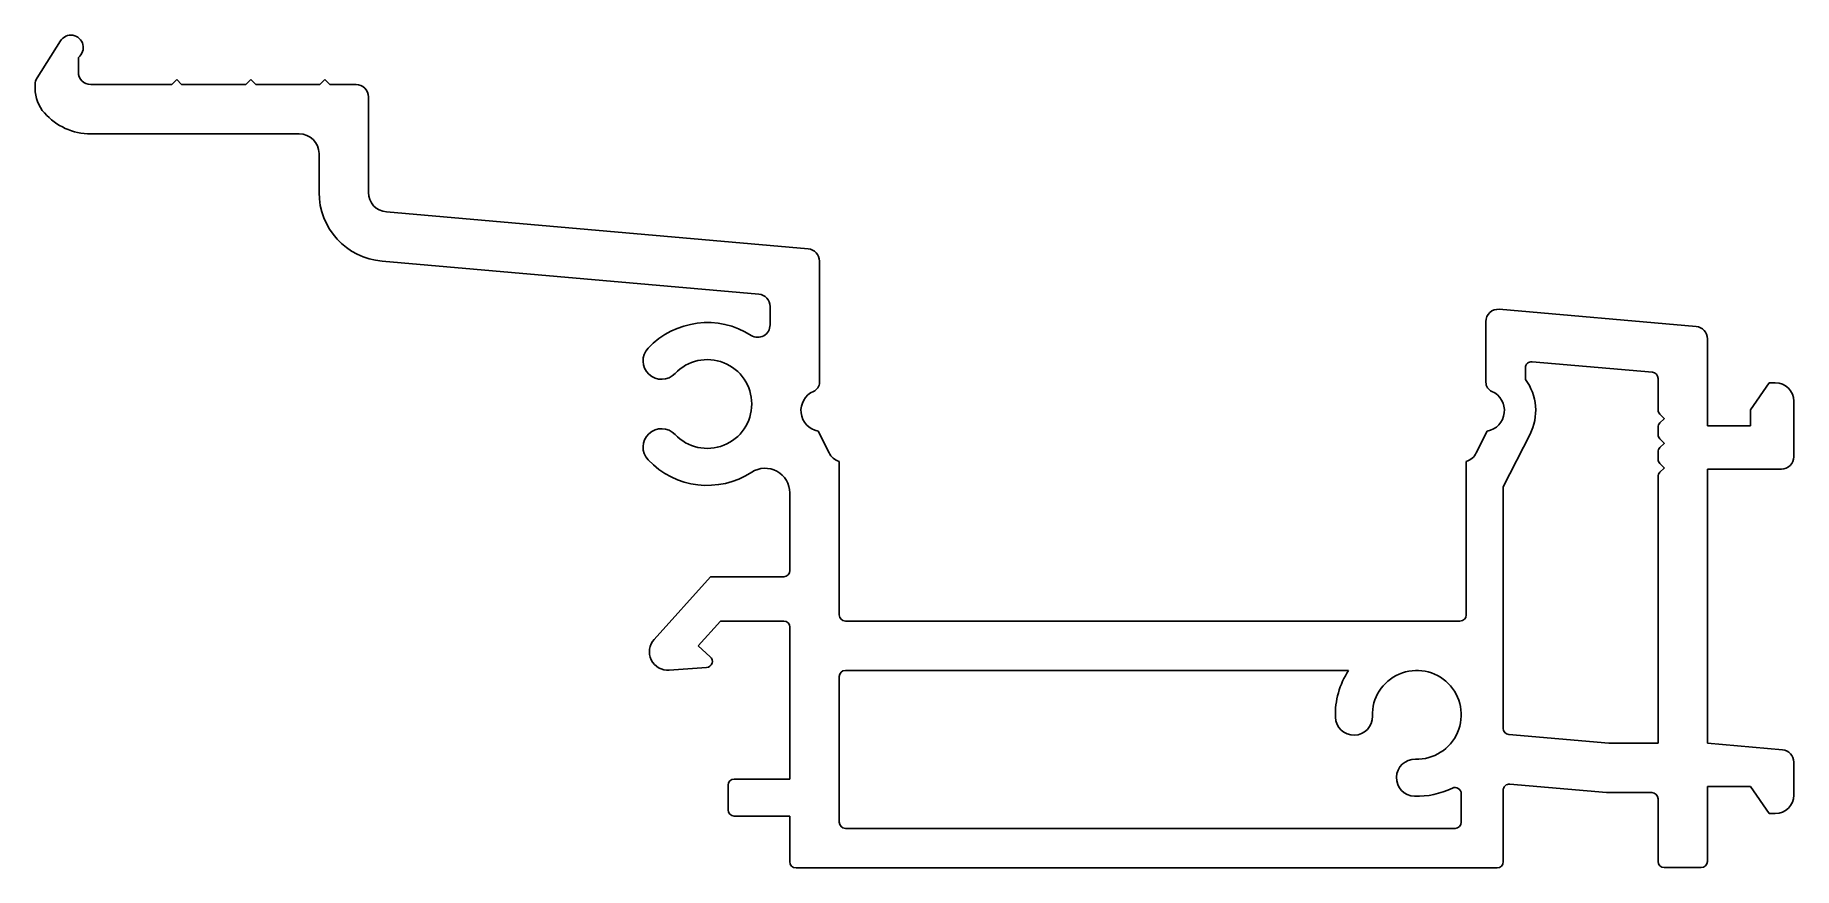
# Model space of a CAD drawing. Extents: x -31 to 40.2, y 0.3 to 34.
import ezdxf

# ---------------------------------------------------------------- set-up
doc = ezdxf.new("R2010")
doc.units = 0
doc.layers.get('0').update_dxf_attribs({"linetype": 'CONTINUOUS'})

msp = doc.modelspace()

# ---------------------------------------------------------------- linework, layer by layer
at = {"color": 7, "linetype": 'CONTINUOUS'}
for p, q in [((-29.988, 33.77), (-30.938, 32.27)), ((-29.266, 32.503), (-29.266, 33.103)), ((-25.281, 32.203), (-25.481, 32.003)), ((-25.081, 32.003), (-25.281, 32.203)), ((-22.281, 32.203), (-22.481, 32.003)), ((-22.081, 32.003), (-22.281, 32.203)), ((-19.281, 32.203), (-19.481, 32.003)), ((-19.081, 32.003), (-19.281, 32.203)), ((-31.016, 32.003), (-31.016, 31.841)), ((-25.481, 32.003), (-28.766, 32.003)), ((-22.481, 32.003), (-25.081, 32.003)), ((-19.481, 32.003), (-22.081, 32.003)), ((-18.016, 32.003), (-19.081, 32.003)), ((-17.516, 27.632), (-17.516, 31.503)), ((-28.766, 30.003), (-20.316, 30.003)), ((-19.516, 29.203), (-19.516, 27.632)), ((0.303, 25.34), (-16.785, 26.835)), ((-16.96, 24.843), (-1.697, 23.508)), ((0.759, 19.932), (0.759, 24.842)), ((-1.241, 23.01), (-1.241, 22.257)), ((36.278, 22.193), (28.303, 22.891)), ((27.759, 22.393), (27.759, 19.932)), ((36.734, 18.165), (36.734, 21.695)), ((29.631, 20.767), (34.506, 20.34)), ((29.359, 20.05), (29.359, 20.518)), ((34.734, 20.091), (34.734, 18.815)), ((39.234, 19.915), (38.484, 18.815)), ((39.484, 19.915), (39.234, 19.915)), ((34.808, 18.638), (34.979, 18.467)), ((38.484, 18.815), (38.484, 18.165)), ((40.234, 16.915), (40.234, 19.165)), ((1.149, 17.077), (0.703, 17.951)), ((27.815, 17.951), (27.37, 17.077)), ((28.459, 15.691), (29.547, 17.825)), ((34.734, 18.108), (34.734, 17.815)), ((34.979, 18.456), (34.808, 18.284)), ((38.484, 18.165), (36.734, 18.165)), ((34.734, 17.108), (34.734, 16.815)), ((34.808, 17.638), (34.979, 17.467)), ((34.979, 17.456), (34.808, 17.285)), ((1.559, 10.503), (1.559, 16.718)), ((26.959, 16.718), (26.959, 10.503)), ((34.808, 16.638), (34.979, 16.467)), ((34.979, 16.456), (34.808, 16.285)), ((36.734, 5.303), (36.734, 16.415)), ((36.734, 16.415), (39.734, 16.415)), ((28.459, 5.906), (28.459, 15.691)), ((34.734, 16.108), (34.734, 5.303)), ((-0.441, 15.447), (-0.441, 12.303)), ((-3.653, 12.053), (-5.94, 9.513)), ((-0.691, 12.053), (-3.653, 12.053)), ((-4.156, 9.253), (-3.256, 10.253)), ((-3.256, 10.253), (-0.691, 10.253)), ((-0.441, 10.003), (-0.441, 3.853)), ((26.709, 10.253), (1.809, 10.253)), ((-3.663, 8.809), (-4.156, 9.253)), ((-5.328, 8.263), (-3.812, 8.374)), ((1.559, 8.003), (1.559, 2.103)), ((22.193, 8.253), (1.809, 8.253)), ((32.734, 5.303), (28.688, 5.657)), ((34.734, 5.303), (32.734, 5.303)), ((39.778, 5.036), (36.734, 5.303)), ((40.234, 3.203), (40.234, 4.538)), ((-2.941, 3.603), (-2.941, 2.603)), ((-0.441, 3.853), (-2.691, 3.853)), ((28.731, 3.645), (32.647, 3.303)), ((26.759, 2.103), (26.759, 3.259)), ((28.459, 0.503), (28.459, 3.396)), ((32.647, 3.303), (34.484, 3.303)), ((34.734, 3.053), (34.734, 0.513)), ((36.734, 0.513), (36.734, 3.553)), ((36.734, 3.553), (38.484, 3.553)), ((38.484, 3.553), (39.234, 2.453)), ((-2.691, 2.353), (-0.441, 2.353)), ((-0.441, 2.353), (-0.441, 0.503)), ((39.234, 2.453), (39.484, 2.453)), ((1.809, 1.853), (26.509, 1.853)), ((-0.191, 0.253), (28.209, 0.253)), ((34.984, 0.263), (36.484, 0.263))]:
    msp.add_line(p, q, dxfattribs=at)
for centre, radius, start, end in [((-29.566, 33.503), 0.5, 306.8699, 147.65256), ((-30.516, 32.003), 0.5, 147.65256, 180), ((-28.766, 32.503), 0.5, 180, 270), ((-29.516, 31.841), 1.5, 180.00001, 221.40962), ((-18.016, 31.503), 0.5, 0, 90), ((-28.766, 32.503), 2.5, 221.40963, 269.99998), ((-20.316, 29.203), 0.8, 0, 90), ((-16.716, 27.632), 2.8, 180, 265), ((-16.716, 27.632), 0.8, 180, 265), ((0.259, 24.842), 0.5, 360, 85), ((-1.741, 23.01), 0.5, 0, 85), ((28.259, 22.393), 0.5, 85, 180), ((-3.783, 19.053), 3.3, 57.48856, 136.66408), ((-1.741, 22.257), 0.5, 237.48856, 360), ((36.234, 21.695), 0.5, 0, 85), ((-5.638, 20.803), 0.75, 136.66408, 316.66408), ((-3.783, 19.053), 1.8, 223.33592, 136.66408), ((29.609, 20.518), 0.25, 85, 180), ((27.659, 18.787), 2.118, 333.00003, 36.62308), ((34.484, 20.091), 0.25, 0, 85), ((0.859, 18.787), 0.85, 113.57818, 259.43771), ((0.359, 19.932), 0.4, 293.57818, 360), ((28.159, 19.932), 0.4, 180, 246.42179), ((27.659, 18.787), 0.85, 280.56233, 66.42179), ((39.484, 19.165), 0.75, 0, 90), ((34.984, 18.815), 0.25, 180, 225), ((-5.638, 17.303), 0.75, 43.33592, 223.33592), ((34.984, 18.108), 0.25, 135, 180), ((34.984, 17.815), 0.25, 180, 225), ((34.973, 18.461), 0.008, 315, 45), ((34.984, 17.108), 0.25, 135, 180), ((34.973, 17.461), 0.008, 315, 45), ((-3.783, 19.053), 3.3, 223.33592, 303.00685), ((-1.441, 15.447), 1, 360, 123.00685), ((1.778, 17.383), 0.7, 205.96956, 251.7785), ((26.74, 17.383), 0.7, 288.22127, 334.03074), ((34.984, 16.815), 0.25, 180, 225), ((34.973, 16.461), 0.008, 315, 45), ((39.734, 16.915), 0.5, 270, 0), ((34.984, 16.108), 0.25, 135, 180), ((-0.691, 12.303), 0.25, 270, 0), ((-0.691, 10.003), 0.25, 0, 90), ((1.809, 10.503), 0.25, 180, 270), ((26.709, 10.503), 0.25, 270, 0), ((-5.383, 9.011), 0.75, 137.99998, 274.16253), ((-3.83, 8.623), 0.25, 274.16253, 48.00005), ((1.809, 8.003), 0.25, 90, 180), ((24.959, 6.453), 3.3, 146.94427, 181.66408), ((24.959, 6.453), 1.8, 268.33592, 181.66408), ((22.41, 6.379), 0.75, 181.66408, 1.66408), ((28.709, 5.906), 0.25, 180, 265), ((39.734, 4.538), 0.5, 0, 84.99997), ((24.885, 3.904), 0.75, 88.33592, 268.33592), ((-2.691, 3.603), 0.25, 90, 180), ((28.709, 3.396), 0.25, 85, 180), ((24.959, 6.453), 3.3, 268.33592, 295.88838), ((26.509, 3.259), 0.25, 0, 115.88838), ((34.484, 3.053), 0.25, 0, 90), ((39.484, 3.203), 0.75, 270, 0), ((-2.691, 2.603), 0.25, 180, 270), ((1.809, 2.103), 0.25, 180, 270), ((26.509, 2.103), 0.25, 270, 0), ((-0.191, 0.503), 0.25, 180, 270), ((28.209, 0.503), 0.25, 270, 0), ((34.984, 0.513), 0.25, 180, 270), ((36.484, 0.513), 0.25, 270, 0)]:
    msp.add_arc(centre, radius, start, end, dxfattribs=at)

doc.saveas('drawing.dxf')
